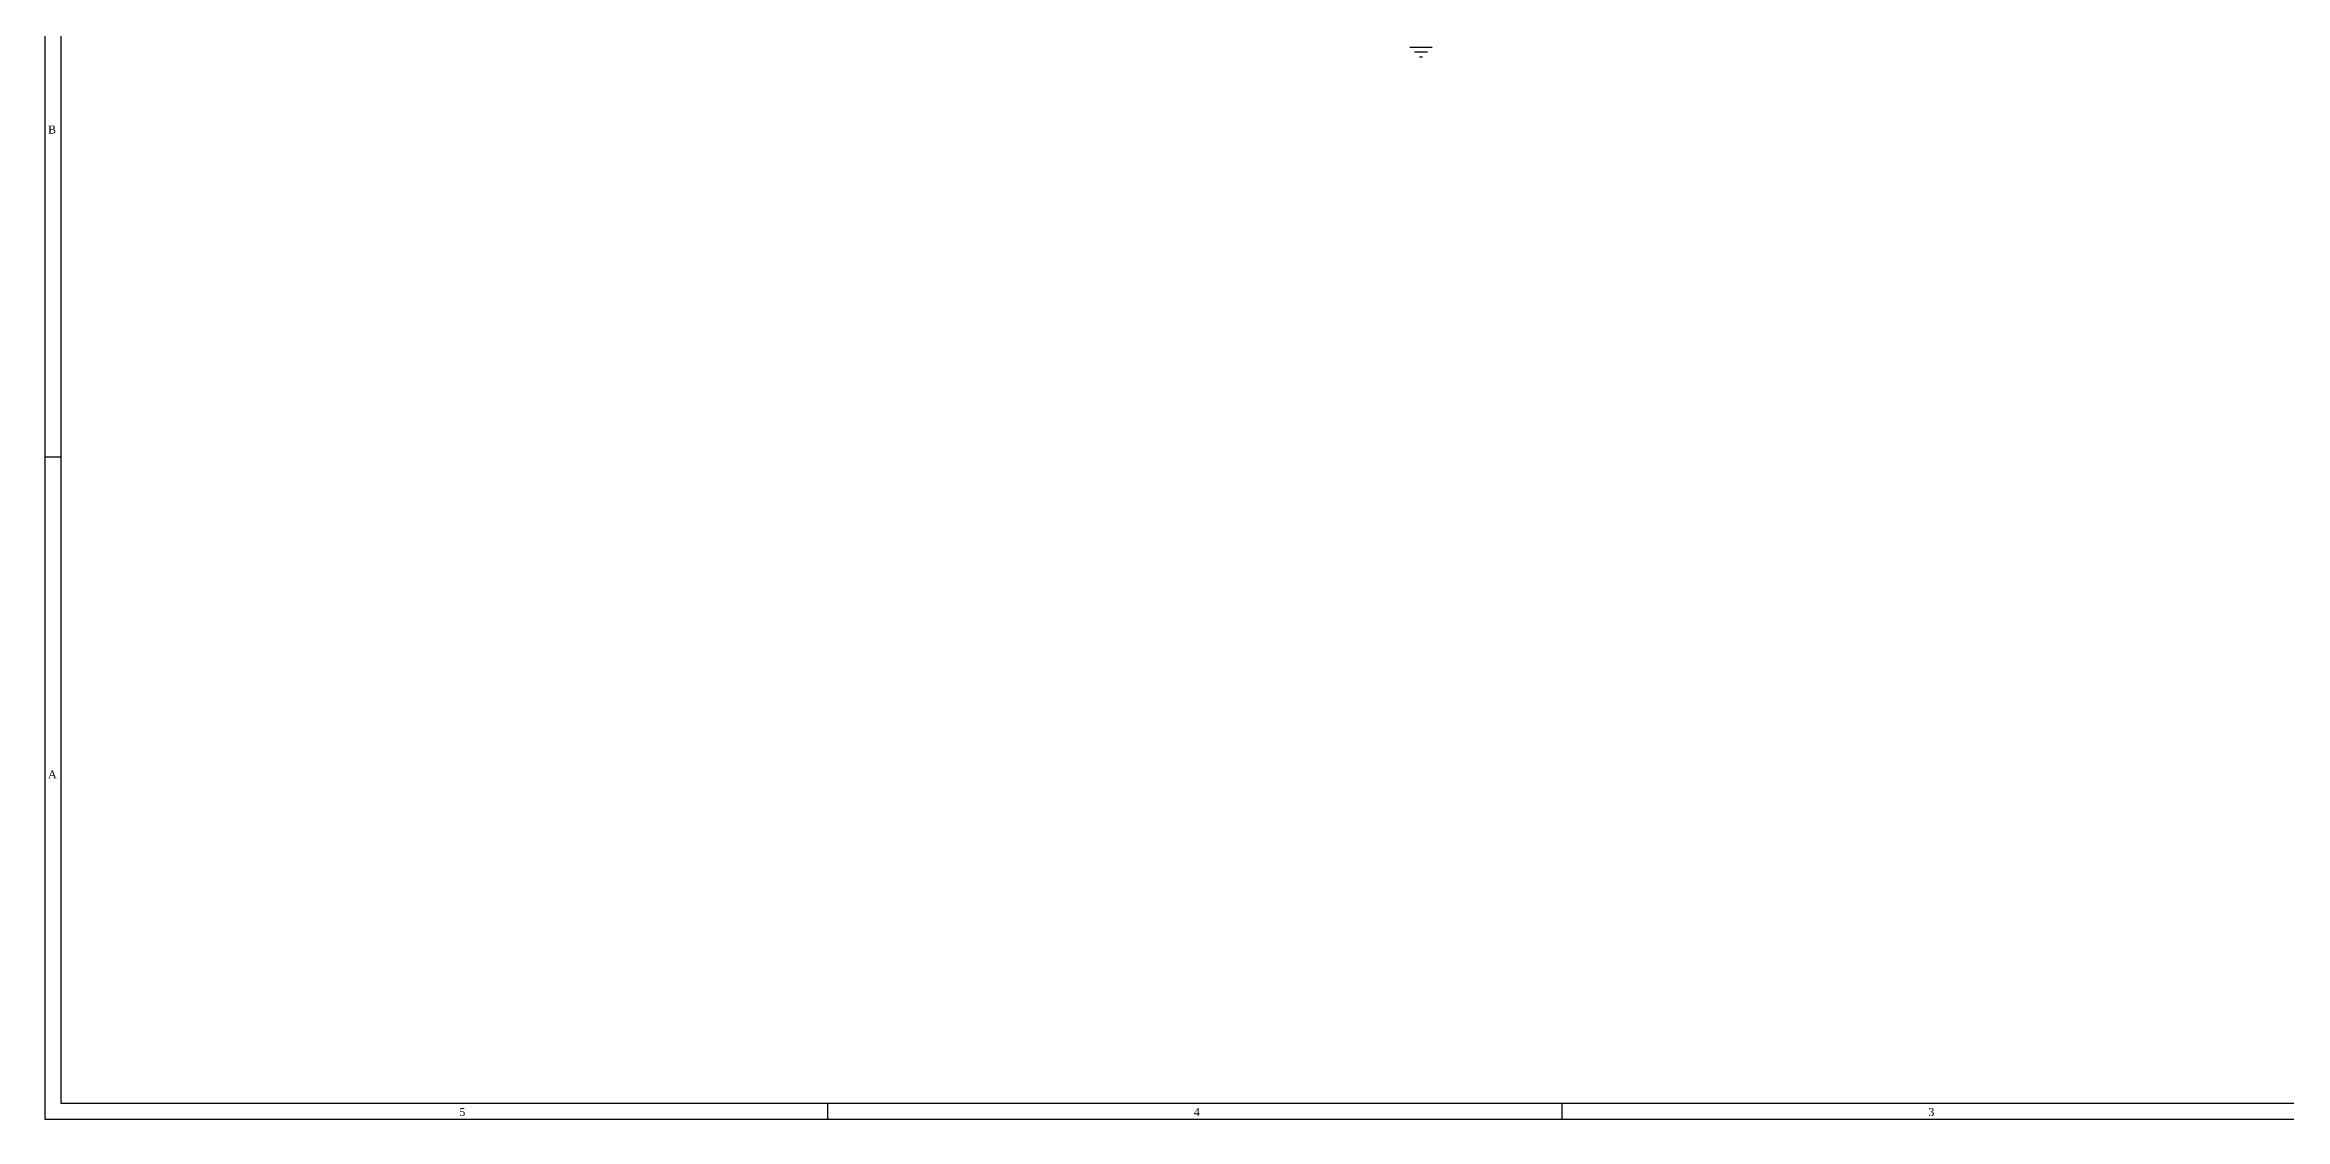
# Model space of a CAD drawing. Extents: x -3 to 593, y 3 to 422.
# Drawn here: x -2.5 to 353.1, y 2.5 to 173.1 of the extents above; entities that cross this region are included whole.
import ezdxf

# ---------------------------------------------------------------- set-up
doc = ezdxf.new("R2010")
doc.units = 0
doc.header["$MEASUREMENT"] = 0
doc.layers.add('PARTS', color=7, linetype='Continuous')
doc.layers.add('TITLE', color=7, linetype='Continuous')
doc.styles.get("Standard").update_dxf_attribs({"font": 'times_0.ttf'})

msp = doc.modelspace()

# ---------------------------------------------------------------- linework, layer by layer
at = {"layer": 'PARTS'}
for points in [[(214.122, 172.72), (217.678, 172.72)], [(216.916, 171.958), (214.884, 171.958)], [(215.646, 171.196), (216.154, 171.196)]]:
    msp.add_lwpolyline(points, dxfattribs=at)
at = {"layer": 'TITLE'}
for points in [[(-2.54, 2.54), (591.312, 2.54), (591.312, 422.402), (-2.54, 422.402)], [(0, 5.08), (588.772, 5.08), (588.772, 419.862), (0, 419.862)]]:
    msp.add_lwpolyline(points, close=True, dxfattribs=at)
for points in [[(-2.54, 107.696), (0, 107.696)], [(121.666, 5.08), (121.666, 2.54)], [(238.252, 5.08), (238.252, 2.54)]]:
    msp.add_lwpolyline(points, dxfattribs=at)

# ---------------------------------------------------------------- texts
for s, p in [('B', (-2.032, 159.004)), ('A', (-2.032, 56.642)), ('5', (63.246, 3.048)), ('4', (179.832, 3.048)), ('3', (296.418, 3.048))]:
    msp.add_text(s, height=1.27, dxfattribs=at).set_placement(p)

doc.saveas('drawing.dxf')
